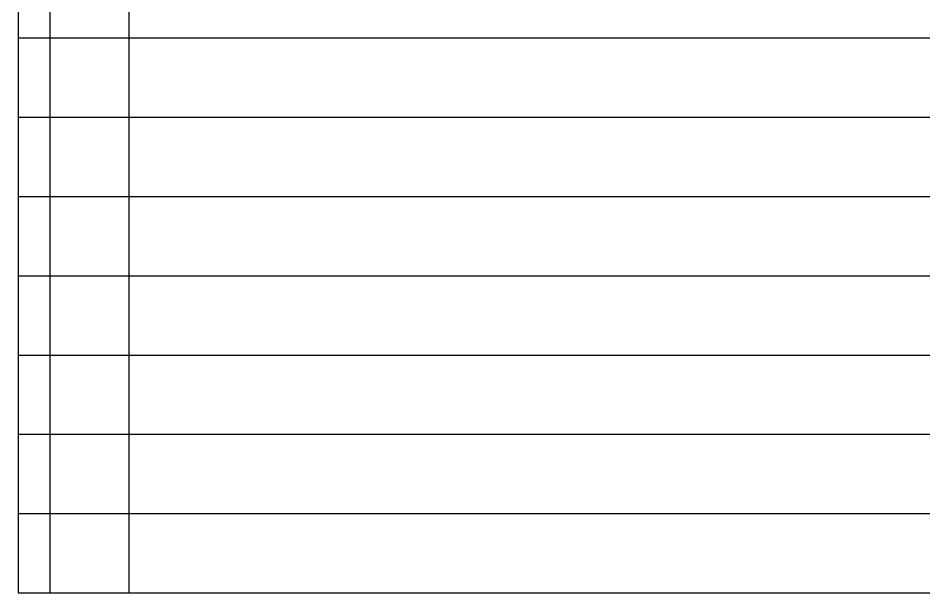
# Model space of a CAD drawing. Header units: inches. Extents: x -885 to 26362, y -28010 to 990.
# Drawn here: x 3489 to 14926, y -28010 to -20760 of the extents above; entities that cross this region are included whole.
import ezdxf

# ---------------------------------------------------------------- set-up
doc = ezdxf.new("R2010")
doc.units = ezdxf.units.IN
doc.header["$MEASUREMENT"] = 0
doc.layers.add('Construction Line', color=10, linetype='Continuous')

msp = doc.modelspace()

# ---------------------------------------------------------------- linework, layer by layer
at = {"layer": 'Construction Line'}
for p, q in [((3488.823672, 990.024943), (3488.823672, -28009.975057)), ((3888.823672, 990.024943), (3888.823672, -28009.975057)), ((4888.823672, 990.024943), (4888.823672, -28009.975057)), ((3488.823672, -21009.975057), (26362.295749, -21009.975057)), ((3488.823672, -22009.975057), (26362.295749, -22009.975057)), ((3488.823672, -23009.975057), (26362.295749, -23009.975057)), ((3488.823672, -24009.975057), (26362.295749, -24009.975057)), ((3488.823672, -25009.975057), (26362.295749, -25009.975057)), ((3488.823672, -26009.975057), (26362.295749, -26009.975057)), ((3488.823672, -27009.975057), (26362.295749, -27009.975057)), ((3488.823672, -28009.975057), (26362.295749, -28009.975057))]:
    msp.add_line(p, q, dxfattribs=at)

doc.saveas('drawing.dxf')
